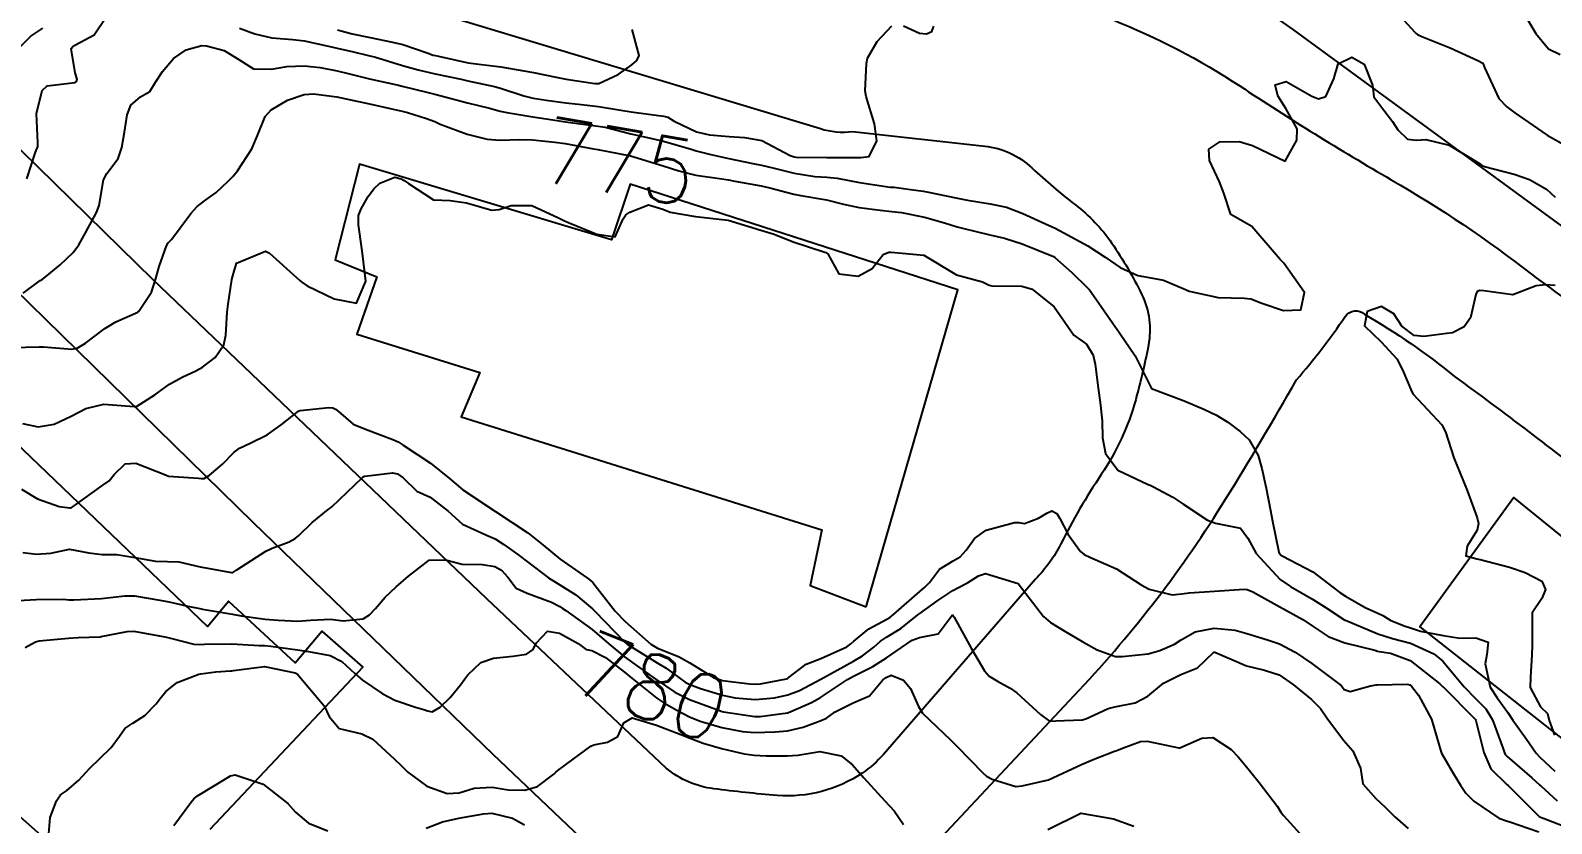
# Model space of a CAD drawing. Header units: metres. Extents: x 307586 to 320046, y 7427249 to 7434250.
# Drawn here: x 318586 to 318679, y 7429973.6 to 7430022.1 of the extents above; entities that cross this region are included whole.
import ezdxf
from ezdxf.enums import TextEntityAlignment as Align

# ---------------------------------------------------------------- set-up
doc = ezdxf.new("R2010")
doc.units = ezdxf.units.M
doc.header["$MEASUREMENT"] = 0
for name, color, linetype in [('Cotas', 45, 'Continuous'), ('Curvas de Nivel 1m', 11, 'Continuous'), ('Curvas de Nivel 5m', 15, 'Continuous'), ('Divisa', 42, 'FENCELINE2'), ('Edificações', 30, 'Continuous'), ('Vias Primárias', 230, 'Continuous')]:
    doc.layers.add(name, color=color, linetype=linetype)
doc.styles.add('Style-STANDARD', font='STANDARD.shx')
doc.linetypes.add('FENCELINE2', pattern='A,0.25,-0.1,[132,ltypeshp.shx,S=0.1,R=0,X=-0.1,Y=0],-0.1,1', length=1.45)

msp = doc.modelspace()

# ---------------------------------------------------------------- linework, layer by layer
at = {"layer": 'Curvas de Nivel 1m', "flags": 128}
for points, elevation in [([(318668.792, 7430023.934), (318670.587, 7430021.953), (318670.678, 7430021.867), (318670.761, 7430021.805), (318671.028, 7430021.679), (318672.754, 7430020.995), (318674.436, 7430020.223), (318674.744, 7430020.056), (318674.791, 7430019.957), (318674.812, 7430019.909), (318674.859, 7430019.79), (318675.736, 7430017.895), (318676.211, 7430017.39), (318676.704, 7430017.021), (318678.357, 7430015.863), (318678.691, 7430015.653), (318679.837, 7430014.995)], 773), ([(318676.793, 7430023.88), (318677.984, 7430021.868), (318678.754, 7430020.921), (318679.474, 7430020.573)], 772), ([(318585.756, 7430012.973), (318586.299, 7430014.605), (318586.431, 7430014.963), (318586.447, 7430015.183), (318586.362, 7430016.965), (318586.707, 7430018.374), (318586.998, 7430018.669), (318588.712, 7430018.873), (318588.81, 7430018.939), (318588.842, 7430019.066), (318588.718, 7430019.47), (318588.472, 7430020.943), (318588.587, 7430021.089), (318588.736, 7430021.166), (318589.884, 7430021.784), (318590.637, 7430022.912)], 773), ([(318585.298, 7430020.982), (318586.013, 7430021.702), (318586.751, 7430022.187)], 772), ([(318598.754, 7430022.197), (318599.708, 7430021.846), (318600.745, 7430021.601), (318602.026, 7430021.495), (318602.743, 7430021.417), (318604.458, 7430021.032), (318604.736, 7430020.962), (318605.731, 7430020.735), (318606.556, 7430020.548), (318606.731, 7430020.508), (318607.016, 7430020.431), (318608.725, 7430019.911), (318609.676, 7430019.639), (318610.72, 7430019.404), (318612.3, 7430019.071), (318612.718, 7430018.981), (318614.351, 7430018.634), (318614.712, 7430018.528), (318616.143, 7430018.044), (318616.706, 7430017.92), (318617.499, 7430017.799), (318618.703, 7430017.626), (318619.665, 7430017.528), (318620.701, 7430017.393), (318622.067, 7430017.169), (318622.698, 7430017.077), (318624.366, 7430016.843), (318624.696, 7430016.82), (318624.947, 7430016.758), (318625.318, 7430016.501), (318626.683, 7430015.851), (318627.485, 7430015.667), (318628.68, 7430015.567), (318629.616, 7430015.509), (318630.676, 7430015.314), (318632.418, 7430014.412), (318632.662, 7430014.314), (318632.776, 7430014.294), (318634.662, 7430014.289), (318636.591, 7430014.29), (318636.662, 7430014.284), (318636.744, 7430014.277), (318637.253, 7430014.354), (318637.723, 7430015.304), (318637.578, 7430016.351), (318637.053, 7430018.013), (318636.993, 7430018.357), (318637.072, 7430020.023), (318637.148, 7430020.356), (318637.732, 7430021.371), (318638.626, 7430022.341)], 773), ([(318604.753, 7430022.081), (318605.643, 7430021.843), (318606.746, 7430021.614), (318608.118, 7430021.331), (318608.74, 7430021.189), (318610.226, 7430020.678), (318610.607, 7430020.547), (318610.731, 7430020.514), (318610.923, 7430020.476), (318612.734, 7430020.08), (318613.392, 7430019.984), (318614.731, 7430019.819), (318615.677, 7430019.668), (318616.726, 7430019.49), (318618.113, 7430019.195), (318618.72, 7430019.065), (318620.471, 7430018.8), (318620.717, 7430018.809), (318621.899, 7430019.365), (318622.734, 7430019.949), (318623.048, 7430020.217), (318623.189, 7430020.526), (318622.759, 7430022.104)], 772), ([(318639.343, 7430022.331), (318640.319, 7430021.877), (318640.758, 7430021.84), (318641.07, 7430021.997), (318641.198, 7430022.306)], 773), ([(318585.542, 7430005.991), (318586.57, 7430006.755), (318586.698, 7430006.832), (318586.88, 7430006.957), (318587.801, 7430007.727), (318588.588, 7430008.478), (318588.953, 7430008.935), (318589.356, 7430009.685), (318590.031, 7430010.919), (318590.181, 7430011.355), (318590.459, 7430012.913), (318590.647, 7430013.296), (318591.338, 7430014.221), (318591.578, 7430014.901), (318591.738, 7430015.839), (318591.894, 7430016.898), (318592.113, 7430017.482), (318592.704, 7430017.992), (318593.276, 7430018.315), (318593.632, 7430018.881), (318594.05, 7430019.546), (318594.728, 7430020.346), (318595.496, 7430020.859), (318596.459, 7430021.122), (318596.737, 7430021.115), (318597.823, 7430020.829), (318598.727, 7430020.274), (318599.624, 7430019.708), (318600.722, 7430019.685), (318601.654, 7430019.85), (318602.724, 7430019.894), (318603.695, 7430019.788), (318604.721, 7430019.586), (318605.4, 7430019.42), (318606.717, 7430019.092), (318608.477, 7430018.702), (318608.712, 7430018.651), (318610.3, 7430018.267), (318610.708, 7430018.162), (318611.393, 7430017.976), (318612.703, 7430017.626), (318614.033, 7430017.304), (318614.698, 7430017.121), (318615.1, 7430017.027), (318616.695, 7430016.768), (318617.904, 7430016.588), (318618.691, 7430016.458), (318618.83, 7430016.439), (318620.688, 7430016.209), (318621.103, 7430016.129), (318622.681, 7430015.735), (318623.702, 7430015.496), (318624.674, 7430015.276), (318626.365, 7430014.787), (318626.666, 7430014.699), (318627.567, 7430014.471), (318628.661, 7430014.227), (318630.144, 7430013.924), (318630.657, 7430013.824), (318631.442, 7430013.635), (318632.652, 7430013.321), (318633.932, 7430013.116), (318634.65, 7430013.087), (318635.295, 7430013.026), (318636.647, 7430012.749), (318638.524, 7430012.461), (318638.644, 7430012.459), (318638.766, 7430012.46), (318639.764, 7430012.323), (318640.561, 7430012.23), (318640.642, 7430012.214), (318640.763, 7430012.188), (318642.638, 7430011.798), (318643.247, 7430011.674), (318644.635, 7430011.453), (318645.628, 7430011.25), (318646.629, 7430010.861), (318648.03, 7430010.226), (318648.619, 7430009.952), (318649.148, 7430009.679), (318650.603, 7430008.875), (318651.667, 7430008.179), (318652.587, 7430007.564), (318653.668, 7430007.073), (318654.58, 7430006.906), (318655.225, 7430006.786), (318656.574, 7430006.216), (318656.811, 7430006.118), (318658.569, 7430005.724), (318660.173, 7430005.68), (318660.569, 7430005.634), (318661.25, 7430005.379), (318662.562, 7430004.93), (318663.636, 7430004.966), (318663.846, 7430006.037), (318662.591, 7430007.817), (318662.362, 7430008.052), (318660.623, 7430010.07), (318659.344, 7430010.803), (318658.93, 7430012.096), (318658.653, 7430012.798), (318658.037, 7430014.106), (318657.998, 7430014.788), (318658.684, 7430015.25), (318659.865, 7430015.263), (318660.682, 7430015.025), (318662.673, 7430014.05), (318663.376, 7430015.353), (318663.411, 7430016.043), (318662.705, 7430017.274), (318662.23, 7430018.055), (318662.049, 7430018.731), (318662.726, 7430018.929), (318664.291, 7430018.034), (318664.711, 7430017.861), (318665.156, 7430018.023), (318665.65, 7430019.095), (318665.907, 7430020.013), (318666.747, 7430020.409), (318667.488, 7430019.993), (318667.999, 7430018.712), (318668.092, 7430017.986), (318668.705, 7430017.187), (318669.219, 7430016.493), (318669.559, 7430015.967), (318670.14, 7430015.411), (318670.687, 7430015.35), (318671.257, 7430015.374), (318672.684, 7430015.03), (318674.553, 7430013.911), (318674.672, 7430013.824), (318674.844, 7430013.734), (318676.664, 7430013.267), (318677.593, 7430012.937), (318678.65, 7430012.339), (318679.176, 7430011.852)], 774), ([(318585.5, 7429998.012), (318586.461, 7429997.811), (318587.428, 7429997.986), (318588.468, 7429998.472), (318589.373, 7429998.927), (318590.476, 7429999.191), (318592.318, 7429999.048), (318592.475, 7429999.061), (318593.583, 7429999.778), (318594.488, 7430000.418), (318595.256, 7430000.859), (318596.102, 7430001.243), (318596.502, 7430001.456), (318597.282, 7430002.061), (318597.798, 7430002.827), (318597.93, 7430003.425), (318598.016, 7430004.825), (318598.061, 7430005.314), (318598.298, 7430006.823), (318598.345, 7430007.053), (318598.583, 7430007.831), (318600.357, 7430008.56), (318600.589, 7430008.438), (318602.445, 7430006.771), (318602.571, 7430006.652), (318602.903, 7430006.431), (318604.556, 7430005.637), (318605.909, 7430005.373), (318606.479, 7430006.721), (318606.282, 7430008.417), (318606.235, 7430008.725), (318606.035, 7430010.157), (318606.045, 7430010.729), (318606.196, 7430011.149), (318606.63, 7430011.889), (318606.98, 7430012.374), (318607.334, 7430012.713), (318608.264, 7430013.086), (318608.646, 7430012.98), (318608.826, 7430012.879), (318609.087, 7430012.693), (318610.628, 7430011.694), (318611.642, 7430011.646), (318612.626, 7430011.512), (318614.189, 7430011.072), (318614.628, 7430011.1), (318615.36, 7430011.349), (318616.63, 7430011.354), (318618.256, 7430010.584), (318618.62, 7430010.404), (318618.902, 7430010.292), (318620.609, 7430009.605), (318621.718, 7430009.428), (318622.2, 7430010.534), (318622.381, 7430010.777), (318622.627, 7430010.948), (318623.758, 7430011.392), (318624.629, 7430011.115), (318625.073, 7430010.949), (318626.625, 7430010.672), (318628.623, 7430010.46), (318630.614, 7430009.833), (318631.444, 7430009.588), (318632.604, 7430009.135), (318634.479, 7430008.506), (318634.594, 7430008.48), (318634.718, 7430008.388), (318635.382, 7430007.179), (318636.58, 7430007.018), (318637.431, 7430007.505), (318638.107, 7430008.345), (318638.446, 7430008.491), (318638.595, 7430008.489), (318640.593, 7430008.31), (318642.581, 7430007.102), (318644.164, 7430006.688), (318644.575, 7430006.474), (318644.742, 7430006.435), (318646.575, 7430006.41), (318647.21, 7430006.234), (318648.557, 7430005.151), (318649.209, 7430004.21), (318649.76, 7430003.426), (318650.53, 7430002.871), (318650.935, 7430002.186), (318651.059, 7430001.643), (318651.246, 7430000.183), (318651.368, 7429999.303), (318651.475, 7429998.18), (318651.509, 7429997.133), (318651.68, 7429996.178), (318652.438, 7429995.16), (318654.292, 7429994.284), (318654.424, 7429994.239), (318654.631, 7429994.147), (318655.798, 7429993.511), (318656.413, 7429993.114), (318657.912, 7429992.105), (318658.401, 7429991.933), (318659.94, 7429991.618), (318660.392, 7429991.015), (318660.901, 7429990.065), (318662.359, 7429988.48), (318662.996, 7429988.044), (318664.345, 7429987.269), (318665.112, 7429986.79), (318666.308, 7429986), (318666.324, 7429985.991), (318666.35, 7429985.982), (318668.325, 7429985.157), (318669.235, 7429984.88), (318670.319, 7429984.577), (318671.761, 7429983.936), (318672.306, 7429983.484), (318673.61, 7429981.917), (318674.276, 7429981.23), (318674.931, 7429980.562), (318675.344, 7429979.894), (318676.002, 7429978.118), (318676.07, 7429977.882), (318676.119, 7429977.769), (318676.231, 7429977.649), (318677.741, 7429976.341), (318678.214, 7429975.931), (318678.249, 7429975.895), (318678.286, 7429975.859), (318679.3, 7429974.939)], 776), ([(318679.173, 7430006.446), (318678.579, 7430006.493), (318678.012, 7430006.432), (318676.573, 7430005.88), (318674.802, 7430006.133), (318674.575, 7430006.153), (318674.402, 7430006.084), (318674.312, 7430005.913), (318673.99, 7430004.484), (318673.612, 7430003.919), (318672.903, 7430003.571), (318672.547, 7430003.515), (318671.143, 7430003.345), (318670.545, 7430003.389), (318669.803, 7430003.961), (318669.309, 7430004.718), (318668.565, 7430005.171), (318667.676, 7430004.875), (318667.511, 7430003.99), (318668.538, 7430003.009), (318669.493, 7430001.965), (318669.849, 7430001.293), (318670.407, 7429999.951), (318670.501, 7429999.805), (318672.239, 7429997.932), (318672.469, 7429997.502), (318672.986, 7429995.925), (318673.345, 7429995.02), (318673.797, 7429993.916), (318674.408, 7429992.254), (318674.48, 7429991.909), (318674.399, 7429991.504), (318673.784, 7429990.521), (318673.716, 7429989.917), (318674.38, 7429989.74), (318674.586, 7429989.7), (318676.373, 7429989.225), (318677.337, 7429988.901), (318678.361, 7429988.381), (318678.582, 7429987.857), (318678.347, 7429987.309), (318677.757, 7429986.448), (318677.759, 7429985.866), (318677.772, 7429984.412), (318677.738, 7429983.866), (318677.662, 7429982.497), (318677.649, 7429981.866), (318678.271, 7429980.689), (318678.698, 7429980.284), (318678.802, 7429979.852), (318679.129, 7429978.967)], 774), ([(318585.441, 7429994.003), (318586.407, 7429993.412), (318587.736, 7429992.947), (318588.402, 7429992.856), (318588.479, 7429992.862), (318588.593, 7429992.937), (318590.416, 7429994.24), (318590.805, 7429994.52), (318591.094, 7429994.903), (318591.78, 7429995.549), (318592.433, 7429995.595), (318594.237, 7429994.872), (318594.422, 7429994.805), (318596.253, 7429994.674), (318596.421, 7429994.655), (318596.597, 7429994.663), (318596.899, 7429994.835), (318597.72, 7429995.541), (318598.445, 7429996.27), (318598.755, 7429996.508), (318599.409, 7429996.806), (318600.458, 7429997.329), (318601.3, 7429997.946), (318602.376, 7429998.771), (318602.441, 7429998.803), (318602.473, 7429998.814), (318604.222, 7429999.006), (318604.475, 7429998.967), (318604.625, 7429998.898), (318604.803, 7429998.745), (318605.716, 7429997.982), (318606.462, 7429997.663), (318608.129, 7429997.031), (318608.455, 7429996.893), (318608.58, 7429996.824), (318608.769, 7429996.695), (318610.437, 7429995.587), (318611.595, 7429994.658), (318612.416, 7429993.966), (318614.403, 7429992.63), (318616.384, 7429991.333), (318617.297, 7429990.591), (318618.37, 7429989.716), (318620.024, 7429988.555), (318620.223, 7429988.423), (318620.35, 7429988.3), (318621.731, 7429986.536), (318622.323, 7429985.901), (318623.895, 7429984.514), (318624.301, 7429984.284), (318625.582, 7429983.777), (318626.292, 7429983.374), (318627.779, 7429982.465), (318628.281, 7429982.311), (318629.941, 7429982.096), (318630.279, 7429982.078), (318630.603, 7429982.103), (318632.2, 7429982.411), (318632.265, 7429982.428), (318632.283, 7429982.443), (318633.394, 7429983.296), (318634.296, 7429983.657), (318635.877, 7429984.366), (318636.131, 7429984.538), (318636.308, 7429984.702), (318637.219, 7429985.452), (318638.329, 7429986.046), (318638.516, 7429986.151), (318638.741, 7429986.334), (318640.347, 7429987.74), (318640.656, 7429988.001), (318640.922, 7429988.304), (318641.546, 7429989.118), (318642.373, 7429989.623), (318642.806, 7429989.856), (318643.176, 7429990.282), (318643.674, 7429990.993), (318644.395, 7429991.495), (318646.128, 7429991.972), (318646.4, 7429991.957), (318646.732, 7429991.904), (318647.589, 7429992.228), (318648.1, 7429992.529), (318648.408, 7429992.687), (318648.712, 7429992.522), (318648.893, 7429992.213), (318649.414, 7429991.225), (318650.17, 7429990.193), (318650.38, 7429990.015), (318650.726, 7429989.838), (318652.367, 7429989.123), (318653.863, 7429988.155), (318654.35, 7429987.89), (318655.764, 7429987.545), (318656.348, 7429987.6), (318656.799, 7429987.665), (318658.35, 7429987.773), (318660.156, 7429987.878), (318660.351, 7429987.87), (318660.695, 7429987.721), (318662.34, 7429986.802), (318663.751, 7429986.036), (318664.329, 7429985.649), (318665.297, 7429984.989), (318666.319, 7429984.603), (318668.144, 7429984.153), (318668.314, 7429984.096), (318668.406, 7429984.071), (318669.112, 7429983.968), (318670.306, 7429983.521), (318672.118, 7429982.1), (318672.283, 7429981.943), (318672.299, 7429981.93), (318674.263, 7429979.964), (318674.288, 7429979.935), (318674.306, 7429979.909), (318674.324, 7429979.847), (318674.808, 7429977.901), (318675.24, 7429976.907), (318676.214, 7429975.942), (318676.289, 7429975.879), (318678.194, 7429973.987), (318678.272, 7429973.937), (318678.494, 7429973.855), (318680.184, 7429973.214)], 777), ([(318585.525, 7429990.133), (318586.364, 7429990.035), (318587.224, 7429990.091), (318588.367, 7429990.328), (318589.554, 7429990.111), (318590.364, 7429990.014), (318591.262, 7429990.003), (318592.362, 7429989.832), (318593.637, 7429989.601), (318594.36, 7429989.584), (318595.062, 7429989.561), (318596.357, 7429989.258), (318598.274, 7429988.9), (318598.354, 7429988.909), (318598.606, 7429989.067), (318600.367, 7429990.213), (318600.764, 7429990.391), (318601.798, 7429990.776), (318602.167, 7429990.981), (318602.379, 7429991.163), (318603.195, 7429991.958), (318604.185, 7429992.752), (318604.313, 7429992.842), (318604.405, 7429992.921), (318606.276, 7429994.722), (318606.367, 7429994.778), (318606.424, 7429994.793), (318608.12, 7429995.011), (318608.427, 7429994.939), (318608.761, 7429994.695), (318609.604, 7429993.872), (318610.411, 7429993.508), (318611.511, 7429992.659), (318612.391, 7429991.863), (318613.81, 7429991.208), (318614.378, 7429990.955), (318614.923, 7429990.622), (318615.774, 7429990.016), (318616.363, 7429989.562), (318617.647, 7429988.587), (318618.349, 7429988.146), (318619.313, 7429987.535), (318620.334, 7429986.687), (318620.471, 7429986.549), (318622.305, 7429984.651), (318622.448, 7429984.529), (318624.292, 7429983.378), (318624.843, 7429983.056), (318625.603, 7429982.49), (318625.996, 7429982.2), (318626.279, 7429982.058), (318626.94, 7429981.81), (318628.272, 7429981.399), (318629.065, 7429981.242), (318630.27, 7429981.148), (318631.454, 7429981.235), (318632.273, 7429981.418), (318632.981, 7429981.698), (318634.283, 7429982.379), (318634.299, 7429982.39), (318636.294, 7429983.492), (318636.841, 7429983.811), (318637.521, 7429984.348), (318637.941, 7429984.711), (318638.312, 7429984.944), (318639.17, 7429985.478), (318640.212, 7429986.312), (318640.334, 7429986.403), (318641.443, 7429987.198), (318642.348, 7429987.812), (318642.667, 7429987.97), (318643.258, 7429988.281), (318643.928, 7429988.706), (318644.361, 7429988.84), (318646.353, 7429988.24), (318647.894, 7429986.224), (318648.327, 7429985.844), (318649.256, 7429985.269), (318650.31, 7429984.67), (318651.176, 7429984.181), (318652.299, 7429983.779), (318652.702, 7429983.762), (318654.301, 7429983.942), (318655.011, 7429984.139), (318655.903, 7429984.532), (318656.313, 7429984.781), (318657.164, 7429985.272), (318658.327, 7429985.498), (318659.622, 7429985.376), (318660.324, 7429985.178), (318661.586, 7429984.791), (318662.318, 7429984.547), (318663.285, 7429984.04), (318664.303, 7429983.339), (318666.086, 7429982.003), (318666.174, 7429981.894), (318666.28, 7429981.743), (318666.641, 7429981.635), (318667.889, 7429981.984), (318668.231, 7429982.033), (318668.284, 7429982.038), (318670.154, 7429982.083), (318670.284, 7429982.045), (318670.399, 7429981.949), (318670.809, 7429981.413), (318671.613, 7429979.937), (318672.187, 7429977.977), (318672.203, 7429977.93), (318672.232, 7429977.86), (318672.942, 7429976.645), (318673.39, 7429975.912), (318673.713, 7429975.413), (318674.203, 7429974.92), (318675.735, 7429973.885), (318676.191, 7429973.73), (318676.408, 7429973.66), (318678.181, 7429973.052)], 778), ([(318584.5, 7429987.153), (318586.336, 7429987.255), (318588, 7429987.28), (318588.336, 7429987.244), (318588.632, 7429987.231), (318590.337, 7429987.323), (318591.757, 7429987.478), (318592.339, 7429987.473), (318594.015, 7429987.194), (318594.336, 7429987.13), (318594.555, 7429987.086), (318595.595, 7429986.851), (318596.331, 7429986.697), (318596.498, 7429986.671), (318598.326, 7429986.36), (318598.872, 7429986.264), (318600.322, 7429986.057), (318601.119, 7429985.984), (318602.32, 7429985.928), (318603.102, 7429985.982), (318604.322, 7429986.047), (318605.105, 7429985.955), (318606.323, 7429986.069), (318606.716, 7429986.327), (318607.07, 7429986.713), (318607.655, 7429987.391), (318608.346, 7429988.034), (318609.09, 7429988.689), (318610.363, 7429989.666), (318611.35, 7429989.673), (318612.361, 7429989.426), (318613.606, 7429989.392), (318614.359, 7429989.271), (318614.776, 7429989.043), (318615.159, 7429988.618), (318615.678, 7429987.941), (318616.343, 7429987.633), (318617.824, 7429987.099), (318618.335, 7429986.829), (318618.488, 7429986.731), (318618.713, 7429986.574), (318620.316, 7429985.418), (318621.338, 7429984.54), (318622.295, 7429983.749), (318624.015, 7429982.513), (318624.281, 7429982.322), (318625.368, 7429981.587), (318626.269, 7429981.135), (318628.088, 7429980.462), (318628.262, 7429980.403), (318628.332, 7429980.389), (318630.258, 7429980.096), (318630.589, 7429980.095), (318632.262, 7429980.331), (318632.324, 7429980.347), (318632.466, 7429980.408), (318633.713, 7429980.951), (318634.272, 7429981.258), (318635.925, 7429982.365), (318636.285, 7429982.562), (318637.477, 7429983.162), (318638.296, 7429983.694), (318639.213, 7429984.326), (318639.865, 7429984.761), (318640.312, 7429984.925), (318641.462, 7429985.152), (318642.316, 7429986.29), (318642.364, 7429986.29), (318642.438, 7429986.182), (318643.481, 7429984.278), (318644.289, 7429982.892), (318644.583, 7429982.563), (318645.082, 7429982.258), (318645.866, 7429981.833), (318646.276, 7429981.547), (318647.712, 7429980.226), (318648.257, 7429979.818), (318648.645, 7429979.826), (318650.259, 7429979.899), (318650.495, 7429979.952), (318650.972, 7429980.183), (318651.854, 7429980.587), (318652.268, 7429980.688), (318653.493, 7429980.936), (318654.275, 7429981.339), (318655.242, 7429982.136), (318656.289, 7429982.679), (318657.319, 7429983.083), (318658.312, 7429984.026), (318658.374, 7429984.038), (318660.3, 7429983.203), (318661.411, 7429982.944), (318662.292, 7429982.652), (318663.176, 7429982.041), (318664.274, 7429981.135), (318664.838, 7429980.591), (318665.222, 7429980.016), (318666.243, 7429978.65), (318666.8, 7429977.994), (318667.264, 7429976.949), (318667.407, 7429975.988), (318668.204, 7429975.095), (318668.783, 7429974.556), (318669.377, 7429973.962), (318670.182, 7429973.248)], 779), ([(318587.107, 7429972.951), (318587.2, 7429973.923), (318587.571, 7429974.946), (318587.824, 7429975.308), (318588.192, 7429975.555), (318588.933, 7429976.198), (318589.6, 7429976.919), (318590.219, 7429977.525), (318590.922, 7429978.207), (318591.433, 7429978.898), (318591.755, 7429979.377), (318592.241, 7429979.691), (318592.971, 7429980.157), (318593.667, 7429980.876), (318593.922, 7429981.209), (318594.264, 7429981.637), (318594.943, 7429982.189), (318596.281, 7429982.684), (318596.409, 7429982.71), (318597.306, 7429982.83), (318598.202, 7429982.902), (318598.284, 7429982.901), (318598.386, 7429982.921), (318600.287, 7429983.161), (318602.155, 7429982.771), (318602.282, 7429982.708), (318603.936, 7429980.753), (318604.246, 7429980.095), (318604.86, 7429979.361), (318606.236, 7429979.043), (318606.919, 7429978.713), (318608.221, 7429977.519), (318608.633, 7429977.11), (318609.041, 7429976.688), (318610.201, 7429975.845), (318611.458, 7429975.393), (318612.195, 7429975.427), (318613.112, 7429975.728), (318614.2, 7429975.788), (318615.192, 7429975.621), (318616.198, 7429975.599), (318616.979, 7429975.814), (318617.981, 7429976.582), (318618.092, 7429976.704), (318618.215, 7429976.806), (318619.156, 7429977.499), (318620.23, 7429978.287), (318620.409, 7429978.37), (318621.262, 7429978.54), (318621.885, 7429978.887), (318622.251, 7429979.719), (318622.767, 7429980.013), (318624.249, 7429979.572), (318625.727, 7429979.001), (318626.238, 7429978.798), (318627.104, 7429978.471), (318628.23, 7429978.135), (318629.606, 7429977.818), (318630.226, 7429977.727), (318630.959, 7429977.689), (318632.226, 7429977.698), (318632.885, 7429977.745), (318634.229, 7429977.952), (318635.542, 7429977.686), (318636.221, 7429977.151), (318636.912, 7429976.353), (318638.192, 7429974.94), (318638.772, 7429974.331), (318639.352, 7429973.499)], 781), ([(318594.749, 7429973.441), (318595.782, 7429974.846), (318595.964, 7429975.066), (318596.189, 7429975.248), (318597.178, 7429975.851), (318598.208, 7429976.483), (318598.489, 7429976.536), (318600.201, 7429975.966), (318601.713, 7429974.775), (318602.178, 7429974.252), (318602.982, 7429973.572), (318604.167, 7429973.104)], 782), ([(318610.169, 7429973.276), (318611.163, 7429973.67), (318612.175, 7429973.884), (318613.684, 7429974.141), (318614.178, 7429974.18), (318615.455, 7429973.887), (318616.172, 7429973.479)], 782), ([(318648.173, 7429973.189), (318650.183, 7429974.19), (318652.18, 7429973.834), (318653.424, 7429973.399)], 781)]:
    msp.add_lwpolyline(points, dxfattribs=dict(at, elevation=elevation))
at = {"layer": 'Curvas de Nivel 5m', "flags": 128}
for points, elevation in [([(318584.843, 7430002.66), (318586.519, 7430002.71), (318586.774, 7430002.703), (318588.517, 7430002.565), (318588.836, 7430002.618), (318589.344, 7430002.928), (318590.532, 7430003.836), (318591.203, 7430004.237), (318592.542, 7430004.834), (318592.576, 7430004.857), (318592.616, 7430004.889), (318593.387, 7430006.055), (318593.648, 7430006.879), (318593.847, 7430007.611), (318594.298, 7430008.873), (318594.406, 7430009.06), (318594.597, 7430009.275), (318595.797, 7430010.852), (318596.171, 7430011.296), (318596.625, 7430011.629), (318597.33, 7430012.136), (318598.062, 7430012.826), (318598.347, 7430013.122), (318598.649, 7430013.466), (318599.517, 7430014.807), (318599.856, 7430015.622), (318600.34, 7430016.795), (318600.697, 7430017.198), (318601.703, 7430017.78), (318602.707, 7430018.132), (318603.291, 7430018.181), (318604.705, 7430018), (318605.745, 7430017.776), (318606.701, 7430017.572), (318608.162, 7430017.242), (318608.697, 7430017.112), (318609.032, 7430017.031), (318610.187, 7430016.678), (318610.69, 7430016.481), (318611.03, 7430016.324), (318612.679, 7430015.705), (318613.908, 7430015.404), (318614.674, 7430015.338), (318615.901, 7430015.385), (318616.674, 7430015.361), (318618.036, 7430015.223), (318618.671, 7430015.133), (318620.401, 7430014.819), (318620.666, 7430014.773), (318621.919, 7430014.537), (318622.661, 7430014.376), (318622.864, 7430014.325), (318624.656, 7430013.783), (318625.622, 7430013.465), (318626.65, 7430013.199), (318628.105, 7430013.009), (318628.648, 7430012.921), (318629.032, 7430012.839), (318630.644, 7430012.541), (318631.168, 7430012.425), (318632.639, 7430012.04), (318633.076, 7430011.968), (318634.636, 7430011.686), (318635.684, 7430011.424), (318636.632, 7430011.232), (318637.912, 7430011.066), (318638.629, 7430010.988), (318639.212, 7430010.914), (318640.626, 7430010.638), (318641.842, 7430010.298), (318642.619, 7430010.046), (318642.948, 7430009.956), (318644.612, 7430009.562), (318645.513, 7430009.352), (318646.604, 7430009.009), (318648.512, 7430008.221), (318648.592, 7430008.169), (318649.63, 7430007.251), (318650.574, 7430006.341), (318650.709, 7430006.189), (318651.101, 7430005.648), (318652.111, 7430004.174), (318652.537, 7430003.565), (318653.499, 7430002.16), (318654.503, 7430000.15), (318656.492, 7429999.4), (318657.69, 7429998.903), (318658.479, 7429998.517), (318659.164, 7429998.09), (318659.921, 7429997.531), (318660.462, 7429997.015), (318661.027, 7429996.064), (318661.246, 7429995.261), (318661.51, 7429994.059), (318661.764, 7429992.706), (318661.889, 7429992.055), (318662.278, 7429990.157), (318662.317, 7429990.051), (318662.382, 7429989.98), (318662.534, 7429989.895), (318664.367, 7429988.948), (318665.58, 7429988.012), (318666.019, 7429987.674), (318666.348, 7429987.462), (318667.566, 7429986.762), (318668.337, 7429986.42), (318668.628, 7429986.268), (318669.118, 7429985.968), (318669.998, 7429985.623), (318670.329, 7429985.513), (318670.941, 7429985.329), (318672.324, 7429985.052), (318673.352, 7429984.891), (318674.323, 7429984.907), (318675.066, 7429984.644), (318674.996, 7429983.9), (318674.892, 7429983.313), (318675.197, 7429981.896), (318675.621, 7429981.235), (318676.268, 7429980.353), (318676.592, 7429979.877), (318677.408, 7429978.706), (318678.003, 7429977.862), (318678.231, 7429977.619), (318679.141, 7429976.765)], 775), ([(318585.653, 7429984.326), (318586.3, 7429984.658), (318586.528, 7429984.73), (318588.303, 7429984.899), (318588.909, 7429984.931), (318590.238, 7429984.977), (318590.304, 7429984.986), (318591.902, 7429985.301), (318592.309, 7429985.309), (318594.195, 7429984.981), (318594.304, 7429984.955), (318594.626, 7429984.865), (318595.972, 7429984.517), (318596.299, 7429984.496), (318596.618, 7429984.519), (318598.3, 7429984.539), (318599.955, 7429984.451), (318600.299, 7429984.433), (318600.678, 7429984.408), (318602.297, 7429984.177), (318602.988, 7429984.071), (318604.294, 7429983.824), (318605.009, 7429983.458), (318605.801, 7429982.727), (318606.277, 7429982.314), (318607.474, 7429981.499), (318608.259, 7429981.095), (318609.51, 7429980.681), (318610.087, 7429980.508), (318610.251, 7429980.448), (318610.538, 7429980.379), (318611.034, 7429980.662), (318611.646, 7429981.272), (318612.274, 7429982.034), (318612.529, 7429982.397), (318612.71, 7429982.646), (318613.521, 7429983.407), (318614.293, 7429983.659), (318615.466, 7429983.784), (318616.296, 7429983.919), (318616.7, 7429984.195), (318616.889, 7429984.594), (318617.591, 7429985.31), (318618.312, 7429985.194), (318619.47, 7429984.562), (318619.952, 7429984.208), (318620.299, 7429984.129), (318621.123, 7429983.713), (318622.286, 7429982.816), (318622.646, 7429982.526), (318624.27, 7429981.232), (318624.7, 7429980.936), (318625.482, 7429980.492), (318626.257, 7429980.081), (318626.91, 7429979.817), (318628.247, 7429979.424), (318629.495, 7429979.19), (318630.243, 7429979.13), (318631.506, 7429979.155), (318632.245, 7429979.23), (318633.201, 7429979.448), (318634.255, 7429979.836), (318634.635, 7429980.006), (318635.162, 7429980.377), (318636.269, 7429980.931), (318637.263, 7429981.36), (318638.086, 7429982.342), (318638.196, 7429982.429), (318638.284, 7429982.482), (318638.586, 7429982.636), (318639.348, 7429982.324), (318639.774, 7429981.814), (318640.267, 7429980.706), (318640.504, 7429980.308), (318642.238, 7429978.645), (318642.605, 7429978.286), (318644.217, 7429976.645), (318644.408, 7429976.46), (318644.759, 7429976.262), (318646.207, 7429975.825), (318646.591, 7429975.852), (318648.213, 7429976.22), (318650.223, 7429977.161), (318650.936, 7429977.473), (318652.231, 7429977.977), (318652.374, 7429978.026), (318652.727, 7429978.165), (318653.822, 7429978.571), (318654.24, 7429978.595), (318656.162, 7429978.193), (318656.234, 7429978.185), (318657.567, 7429978.783), (318658.244, 7429978.809), (318659.369, 7429978.083), (318659.796, 7429977.644), (318660.224, 7429977.129), (318661.071, 7429976.061), (318662.198, 7429974.594), (318662.408, 7429974.26), (318662.56, 7429974.044), (318664.167, 7429972.266)], 780)]:
    msp.add_lwpolyline(points, dxfattribs=dict(at, elevation=elevation))
at = {"layer": 'Divisa'}
msp.add_lwpolyline([(318936.743, 7429752.199), (318924.612, 7429771.412), (318893.793, 7429816.083), (318885.479, 7429826.039), (318872.827, 7429839.719), (318838.131, 7429874.266), (318839.846, 7429876.347), (318833.617, 7429882.24), (318831.632, 7429880.141), (318792.235, 7429913.604), (318768.968, 7429933.531), (318759.788, 7429940.279), (318746.798, 7429951.779), (318718.102, 7429978.993), (318695.857, 7429998.182), (318663.16, 7430022.12), (318644.558, 7430035.132), (318629.956, 7430042.885), (318613.118, 7430051.226), (318603.391, 7430066.312), (318589.336, 7430091.976)], dxfattribs=at)
at = {"layer": 'Edificações'}
for points in [[(318637.058, 7429986.807), (318642.656, 7430006.198), (318622.628, 7430012.662), (318621.491, 7430009.255), (318606.099, 7430013.884), (318604.613, 7430008.032), (318607.149, 7430006.984), (318605.924, 7430003.49), (318613.446, 7430001.132), (318612.309, 7429998.424), (318634.347, 7429991.524), (318633.648, 7429988.117), (318637.058, 7429986.807)], [(318589.504, 7429970.281), (318584.274, 7429974.925), (318582.456, 7429972.676), (318575.225, 7429979.125), (318577.42, 7429981.317), (318573.348, 7429985.327), (318571.857, 7429982.7), (318570.372, 7429984.441), (318571.469, 7429985.795), (318570.113, 7429987.021), (318582.067, 7429999.733), (318596.799, 7429985.599), (318598.09, 7429987.147), (318602.171, 7429983.383), (318603.785, 7429985.318), (318606.304, 7429983.125), (318596.941, 7429973.194)], [(318685.801, 7429973.859), (318691.631, 7429981.345), (318676.64, 7429993.489), (318670.893, 7429985.587), (318685.801, 7429973.859)]]:
    msp.add_lwpolyline(points, dxfattribs=at)
at = {"layer": 'Vias Primárias'}
for points, elevation in [([(318453.555, 7430085.414, 0.0108), (318477.824, 7430075.352, 0.019657), (318504.848, 7430066.033, -0.009415), (318548.333, 7430052.026), (318595.082, 7430038.14, 0.000555), (318614.218, 7430032.479, -0.029142), (318618.473, 7430030.951), (318624.39, 7430030.951, -0.079792), (318628.112, 7430030.353, 0.011976), (318631.835, 7430029.223, -0.006759), (318642.073, 7430026.234, -0.019862), (318652.111, 7430022.713, -0.051672), (318659.889, 7430018.66, 0.01454), (318669.157, 7430012.921, -0.033823), (318677.732, 7430007.141, -0.010909), (318686.701, 7430000.304, -0.025459), (318701.645, 7429988.255), (318710.305, 7429980.491), (318721.142, 7429970.373), (318735.749, 7429956.827)], 758.327), ([(318453.555, 7430085.414, 0.0108), (318477.824, 7430075.352, 0.019657), (318504.848, 7430066.033, -0.009415), (318548.333, 7430052.026), (318595.082, 7430038.14, 0.000555), (318614.218, 7430032.479, -0.029142), (318618.473, 7430030.951), (318624.39, 7430030.951, -0.079792), (318628.112, 7430030.353, 0.011976), (318631.835, 7430029.223, -0.006759), (318642.073, 7430026.234, -0.019862), (318652.111, 7430022.713, -0.051672), (318659.889, 7430018.66, 0.01454), (318669.157, 7430012.921, -0.033823), (318677.732, 7430007.141, -0.010909), (318686.701, 7430000.304, -0.025459), (318701.645, 7429988.255), (318710.305, 7429980.491), (318721.142, 7429970.373), (318735.749, 7429956.827)], 758.327), ([(318447.397, 7429961.159), (318473.359, 7429988.856), (318498.583, 7430016.64), (318513.91, 7430032.849), (318520.194, 7430038.785, -0.310816), (318546.06, 7430042.12), (318555.035, 7430034.768), (318563.969, 7430026.32), (318582.02, 7430009.166), (318599.606, 7429991.969), (318614.236, 7429977.801), (318620.036, 7429972.292, -0.179845)], 758.327), ([(318447.397, 7429961.159), (318473.359, 7429988.856), (318498.583, 7430016.64), (318513.91, 7430032.849), (318520.194, 7430038.785, -0.310816), (318546.06, 7430042.12), (318555.035, 7430034.768), (318563.969, 7430026.32), (318582.02, 7430009.166), (318599.606, 7429991.969), (318614.236, 7429977.801), (318620.036, 7429972.292, -0.179845)], 758.327), ([(318604.272, 7429803.959), (318624.517, 7429823.898), (318638.035, 7429837.055), (318656.63, 7429855.214), (318661.057, 7429859.397, 0.110499), (318668.412, 7429870.295, 0.105113), (318669.644, 7429877.736, 0.144309), (318663.05, 7429896.862, -0.000314), (318657.066, 7429905.28, 0.061367), (318650.213, 7429912.786), (318629.34, 7429934.203), (318620.114, 7429943.332, -0.273215), (318618.976, 7429947.657, -0.120746), (318619.82, 7429949.143), (318632.889, 7429962.843), (318638.664, 7429969.529), (318650.078, 7429981.703, 0.049779), (318659.028, 7429993.387, 0.009689), (318663.355, 7430000.69, 0.031254), (318666.343, 7430004.57, 1.758592)], 800.925), ([(318604.272, 7429803.959), (318624.517, 7429823.898), (318638.035, 7429837.055), (318656.63, 7429855.214), (318661.057, 7429859.397, 0.110499), (318668.412, 7429870.295, 0.105113), (318669.644, 7429877.736, 0.144309), (318663.05, 7429896.862, -0.000314), (318657.066, 7429905.28, 0.061367), (318650.213, 7429912.786), (318629.34, 7429934.203), (318620.114, 7429943.332, -0.273215), (318618.976, 7429947.657, -0.120746), (318619.82, 7429949.143), (318632.889, 7429962.843), (318638.664, 7429969.529), (318650.078, 7429981.703, 0.049779), (318659.028, 7429993.387, 0.009689), (318663.355, 7430000.69, 0.031254), (318666.343, 7430004.57, 1.758592)], 800.925), ([(318666.343, 7430004.57, -0.449232), (318667.516, 7430004.698, -0.039063), (318673.025, 7430000.89, -0.011211), (318681.962, 7429994.075, -0.025857), (318696.417, 7429982.424), (318705.019, 7429974.713), (318715.807, 7429964.64), (318730.473, 7429951.04), (318739.876, 7429942.995), (318758.782, 7429925.671), (318773.489, 7429912.185), (318795.188, 7429892.309), (318814.619, 7429874.447)], 758.327), ([(318666.343, 7430004.57, -0.449232), (318667.516, 7430004.698, -0.039063), (318673.025, 7430000.89, -0.011211), (318681.962, 7429994.075, -0.025857), (318696.417, 7429982.424), (318705.019, 7429974.713), (318715.807, 7429964.64), (318730.473, 7429951.04), (318739.876, 7429942.995), (318758.782, 7429925.671), (318773.489, 7429912.185), (318795.188, 7429892.309), (318814.619, 7429874.447)], 758.327)]:
    msp.add_lwpolyline(points, format="xyb", dxfattribs=dict(at, elevation=elevation))
msp.add_lwpolyline([(318607.256, 7430024.235), (318634.264, 7430016.047, 0.10117), (318636.222, 7430015.865), (318644.304, 7430014.979, -0.163232), (318647.187, 7430013.647, 0.02608), (318649.848, 7430011.386, -0.078812), (318652.061, 7430009.064, -0.038583), (318653.905, 7430005.894, -0.161112), (318654.31, 7430002.798, -0.02013), (318653.534, 7429999.473, -0.080725), (318651.428, 7429994.891, 0.032038), (318648.957, 7429990.653, -0.081253), (318647.406, 7429988.508), (318638.112, 7429977.782, -0.066209), (318636.821, 7429976.639, -0.169526), (318631.62, 7429975.275, -0.012456), (318627.748, 7429975.681, -0.139368), (318624.834, 7429976.934), (318613.88, 7429987.291), (318593.477, 7430006.809), (318579.411, 7430020.575)], format="xyb", dxfattribs=at)
msp.add_lwpolyline([(318607.256, 7430024.235), (318634.264, 7430016.047, 0.10117), (318636.222, 7430015.865), (318644.304, 7430014.979, -0.163232), (318647.187, 7430013.647, 0.02608), (318649.848, 7430011.386, -0.078812), (318652.061, 7430009.064, -0.038583), (318653.905, 7430005.894, -0.161112), (318654.31, 7430002.798, -0.02013), (318653.534, 7429999.473, -0.080725), (318651.428, 7429994.891, 0.032038), (318648.957, 7429990.653, -0.081253), (318647.406, 7429988.508), (318638.112, 7429977.782, -0.066209), (318636.821, 7429976.639, -0.169526), (318631.62, 7429975.275, -0.012456), (318627.748, 7429975.681, -0.139368), (318624.834, 7429976.934), (318613.88, 7429987.291), (318593.477, 7430006.809), (318579.411, 7430020.575)], format="xyb", dxfattribs=at)

# ---------------------------------------------------------------- texts
at = {"layer": 'Cotas', "style": 'Style-STANDARD'}
for s, rotation, p in [('775', 350.27126, (318621.965, 7430014.04, 775)), ('780', 338.51172, (318623.978, 7429981.907, 780))]:
    msp.add_text(s, height=4, rotation=rotation, dxfattribs=at).set_placement(p, align=Align.MIDDLE_CENTER)

doc.saveas('drawing.dxf')
